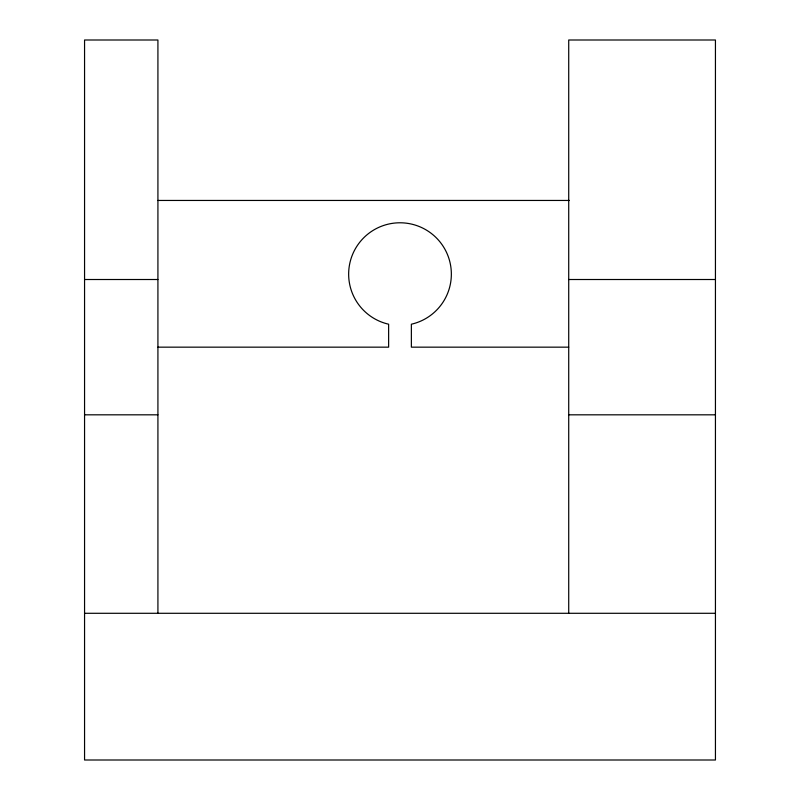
<?xml version="1.0" encoding="UTF-8"?>
<svg xmlns="http://www.w3.org/2000/svg" width="800" height="800" viewBox="0 0 800 800"><rect width="100%" height="100%" fill="white"/><g stroke="black" fill="none" stroke-linecap="round" stroke-linejoin="round"><path stroke-width="1.2" d="M157.92 200.45L569.39 200.45M84.56 279.51L157.92 279.51M568.72 279.51L715.44 279.51M157.92 347.16L388.63 347.16L388.63 324.21A51.35 51.35 0 0 1 357.56 245.23A51.35 51.35 0 0 1 442.44 245.22A51.35 51.35 0 0 1 411.37 324.21L411.37 347.16L568.72 347.16M84.56 414.82L157.92 414.82M568.72 414.82L715.44 414.82M84.56 613.29L715.44 613.29M568.72 613.29L568.72 40L715.44 40L715.44 760L84.56 760L84.56 40L157.92 40L157.92 613.29"/></g></svg>
